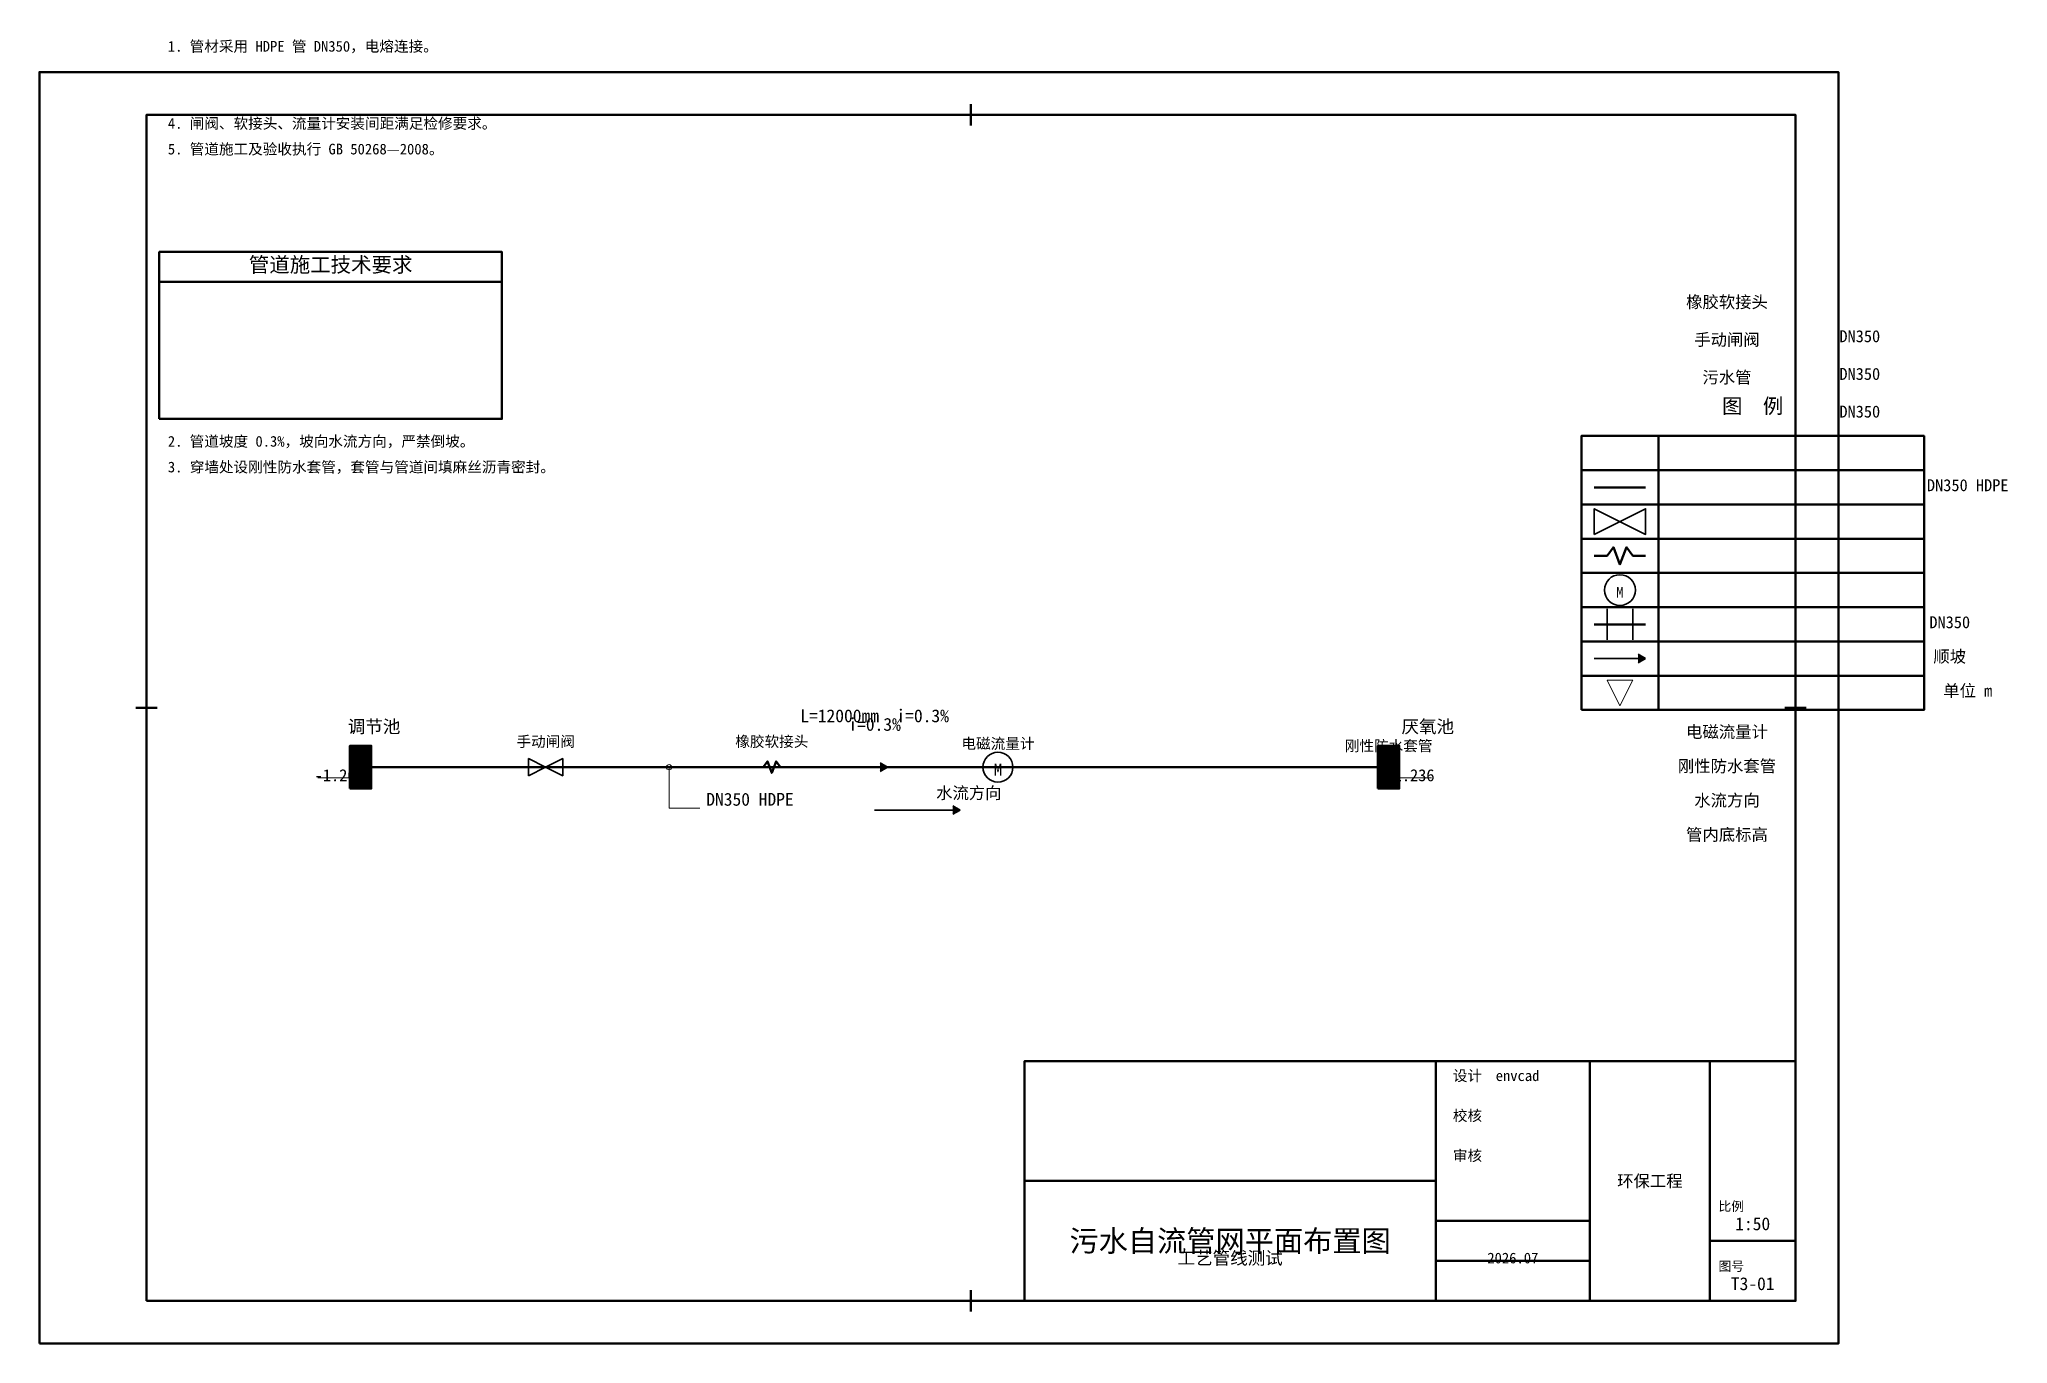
# Model space of a CAD drawing. Extents: x 0 to 22976, y 0 to 15232.
import ezdxf
from ezdxf.enums import TextEntityAlignment as Align

# ---------------------------------------------------------------- set-up
doc = ezdxf.new("R2010")
doc.units = 13
for name, color, linetype, lineweight in [('剖面线', 7, 'CONTINUOUS', 18), ('图框', 7, 'CONTINUOUS', 50), ('文字', 7, 'CONTINUOUS', 18), ('文字-标题', 7, 'CONTINUOUS', 35), ('标高', 3, 'CONTINUOUS', 18), ('流向', 1, 'CONTINUOUS', 35), ('管道-污水', 4, 'CONTINUOUS', 50), ('粗实线', 7, 'CONTINUOUS', 50), ('细实线-尺寸', 3, 'CONTINUOUS', 18), ('设备', 2, 'CONTINUOUS', 35), ('阀门', 1, 'CONTINUOUS', 35)]:
    doc.layers.add(name, color=color, linetype=linetype, lineweight=lineweight)
doc.styles.add('HZ', font='simfang.ttf')

msp = doc.modelspace()

# ---------------------------------------------------------------- hatches: boundary and pattern name
at = {"layer": '剖面线'}
h = msp.add_hatch(dxfattribs=at)
h.set_pattern_fill('ANSI31', scale=2)
h.paths.add_polyline_path([(3625, 6482), (3875, 6482), (3875, 6982), (3625, 6982)])
h = msp.add_hatch(dxfattribs=at)
h.set_pattern_fill('ANSI31', scale=2)
h.paths.add_polyline_path([(15625, 6482), (15875, 6482), (15875, 6982), (15625, 6982)])
h = msp.add_hatch(dxfattribs=at)
h.set_pattern_fill('ANSI31', scale=2)
h.paths.add_polyline_path([(15625, 6532), (15875, 6532), (15875, 6932), (15625, 6932)])

# ---------------------------------------------------------------- linework, layer by layer
at = {"layer": '图框'}
for p, q in [((10875, 14225), (10875, 14475)), ((10750, 14350), (11000, 14350)), ((1400, 12400), (5400, 12400)), ((18900, 7400), (18900, 10600)), ((20500, 7400), (20500, 10600)), ((18000, 10200), (22000, 10200)), ((18000, 9800), (22000, 9800)), ((18000, 9400), (22000, 9400)), ((18000, 9000), (22000, 9000)), ((18000, 8600), (22000, 8600)), ((18000, 8200), (22000, 8200)), ((18000, 7800), (22000, 7800)), ((1375, 7425), (1125, 7425)), ((1250, 7300), (1250, 7550)), ((20375, 7425), (20625, 7425)), ((20500, 7300), (20500, 7550)), ((16300, 500), (16300, 3300)), ((18100, 500), (18100, 3300)), ((19500, 500), (19500, 3300)), ((11500, 1900), (16300, 1900)), ((16300, 1433), (18100, 1433)), ((19500, 1200), (20500, 1200)), ((16300, 967), (18100, 967)), ((10750, 500), (11000, 500)), ((10875, 625), (10875, 375))]:
    msp.add_line(p, q, dxfattribs=at)
for points in [[(0, 0), (21000, 0), (21000, 14850), (0, 14850)], [(1250, 500), (20500, 500), (20500, 14350), (1250, 14350)], [(1400, 10800), (5400, 10800), (5400, 12750), (1400, 12750)], [(18000, 7400), (22000, 7400), (22000, 10600), (18000, 10600)], [(11500, 500), (20500, 500), (20500, 3300), (11500, 3300)]]:
    msp.add_lwpolyline(points, close=True, dxfattribs=at)
at = {"layer": '标高'}
for p, q in [((3250, 6608), (3750, 6608)), ((15750, 6608), (16250, 6608))]:
    msp.add_line(p, q, dxfattribs=at)
for points in [[(18450, 7450), (18300, 7750), (18600, 7750), (18450, 7450)], [(3750, 6532), (3675, 6608), (3825, 6608), (3750, 6532)], [(15750, 6532), (15675, 6608), (15825, 6608), (15750, 6532)]]:
    msp.add_lwpolyline(points, close=True, dxfattribs=at)
at = {"layer": '流向'}
for p, q in [((18750, 8000), (18663, 8050)), ((18150, 8000), (18750, 8000)), ((18750, 8000), (18663, 7950)), ((9750, 6732), (9900, 6732)), ((9900, 6732), (9813, 6782)), ((9900, 6732), (9813, 6682)), ((9750, 6232), (10750, 6232)), ((10750, 6232), (10663, 6282)), ((10750, 6232), (10663, 6182))]:
    msp.add_line(p, q, dxfattribs=at)
for points in [[(18750, 8000), (18663, 8050), (18663, 7950)], [(9900, 6732), (9813, 6782), (9813, 6682)], [(10750, 6232), (10663, 6282), (10663, 6182)]]:
    msp.add_solid(points, dxfattribs=at)
at = {"layer": '管道-污水'}
for p, q in [((18150, 10000), (18750, 10000)), ((18150, 9200), (18300, 9200)), ((18600, 9200), (18750, 9200)), ((18150, 8400), (18750, 8400)), ((3750, 6732), (15750, 6732)), ((5710, 6732), (5610, 6732)), ((6110, 6732), (6210, 6732)), ((8350, 6732), (8450, 6732)), ((8650, 6732), (8750, 6732)), ((11015, 6732), (10915, 6732)), ((11365, 6732), (11465, 6732))]:
    msp.add_line(p, q, dxfattribs=at)
for points in [[(18300, 9200), (18375, 9300), (18450, 9100), (18525, 9300), (18600, 9200)], [(8450, 6732), (8500, 6799), (8550, 6666), (8600, 6799), (8650, 6732)]]:
    msp.add_lwpolyline(points, dxfattribs=at)
at = {"layer": '粗实线'}
for points in [[(3625, 6482), (3875, 6482), (3875, 6982), (3625, 6982)], [(15625, 6482), (15875, 6482), (15875, 6982), (15625, 6982)], [(15625, 6532), (15875, 6532), (15875, 6932), (15625, 6932)]]:
    msp.add_lwpolyline(points, close=True, dxfattribs=at)
at = {"layer": '细实线-尺寸'}
for p, q in [((7350, 6732), (7350, 6252)), ((7350, 6252), (7710, 6252))]:
    msp.add_line(p, q, dxfattribs=at)
msp.add_circle((7350, 6732), 30, dxfattribs=at)
at = {"layer": '设备'}
for p, q in [((18300, 8220), (18300, 8580)), ((18600, 8220), (18600, 8580))]:
    msp.add_line(p, q, dxfattribs=at)
for centre, radius in [((18450, 8800), 180), ((11190, 6732), 175)]:
    msp.add_circle(centre, radius, dxfattribs=at)
at = {"layer": '阀门'}
for points in [[(18150, 9450), (18750, 9750), (18750, 9450), (18150, 9750)], [(5710, 6632), (5710, 6832), (5910, 6732)], [(5910, 6732), (6110, 6632), (6110, 6832)]]:
    msp.add_lwpolyline(points, close=True, dxfattribs=at)

# ---------------------------------------------------------------- texts
at = {"layer": '文字', "style": 'HZ'}
for s, height, p in [('1. 管材采用 HDPE 管 DN350，电熔连接。', 125, (1500, 15088)), ('4. 闸阀、软接头、流量计安装间距满足检修要求。', 125, (1500, 14188)), ('5. 管道施工及验收执行 GB 50268—2008。', 125, (1500, 13888)), ('2. 管道坡度 0.3%，坡向水流方向，严禁倒坡。', 125, (1500, 10475)), ('3. 穿墙处设刚性防水套管，套管与管道间填麻丝沥青密封。', 125, (1500, 10175)), ('DN350 HDPE', 150, (7785, 6282)), ('设计', 125, (16500, 3067)), ('envcad', 125, (17000, 3067)), ('校核', 125, (16500, 2600)), ('审核', 125, (16500, 2133)), ('比例', 110, (19600, 1550)), ('图号', 110, (19600, 850))]:
    msp.add_text(s, height=height, dxfattribs=at).set_placement(p)
for s, height, p in [('橡胶软接头', 140, (19700, 12165)), ('手动闸阀', 140, (19700, 11725)), ('DN350', 140, (21250, 11765)), ('污水管', 140, (19700, 11285)), ('DN350', 140, (21250, 11325)), ('DN350', 140, (21250, 10885)), ('DN350 HDPE', 140, (22510, 10025)), ('M', 125, (18450, 8775)), ('DN350', 140, (22300, 8425)), ('顺坡', 140, (22300, 8025)), ('单位 m', 140, (22510, 7625)), ('L=12000mm  i=0.3%', 150, (9750, 7332)), ('i=0.3%', 150, (9750, 7232)), ('电磁流量计', 140, (19700, 7145)), ('手动闸阀', 125, (5910, 7032)), ('橡胶软接头', 125, (8550, 7032)), ('电磁流量计', 125, (11190, 7008)), ('刚性防水套管', 125, (15750, 6982)), ('M', 140, (11190, 6702)), ('刚性防水套管', 140, (19700, 6745)), ('水流方向', 140, (10850, 6432)), ('水流方向', 140, (19700, 6345)), ('管内底标高', 140, (19700, 5945)), ('环保工程', 140, (18800, 1900)), ('1:50', 150, (20000, 1400)), ('工艺管线测试', 150, (13900, 1000)), ('2026.07', 125, (17200, 1000)), ('T3-01', 150, (20000, 700))]:
    msp.add_text(s, height=height, dxfattribs=at).set_placement(p, align=Align.MIDDLE_CENTER)
at = {"layer": '文字-标题', "style": 'HZ'}
for s, height, p in [('管道施工技术要求', 175, (3400, 12600)), ('图  例', 175, (20000, 10950)), ('污水自流管网平面布置图', 250, (13900, 1200))]:
    msp.add_text(s, height=height, dxfattribs=at).set_placement(p, align=Align.MIDDLE_CENTER)
for s, p in [('调节池', (3600, 7132)), ('厌氧池', (15900, 7132))]:
    msp.add_text(s, height=150, dxfattribs=at).set_placement(p)
at = {"layer": '标高', "style": 'HZ'}
for s, p in [('-1.200', (3500, 6638)), ('-1.236', (16000, 6638))]:
    msp.add_text(s, height=140, dxfattribs=at).set_placement(p, align=Align.MIDDLE_CENTER)

doc.saveas('drawing.dxf')
